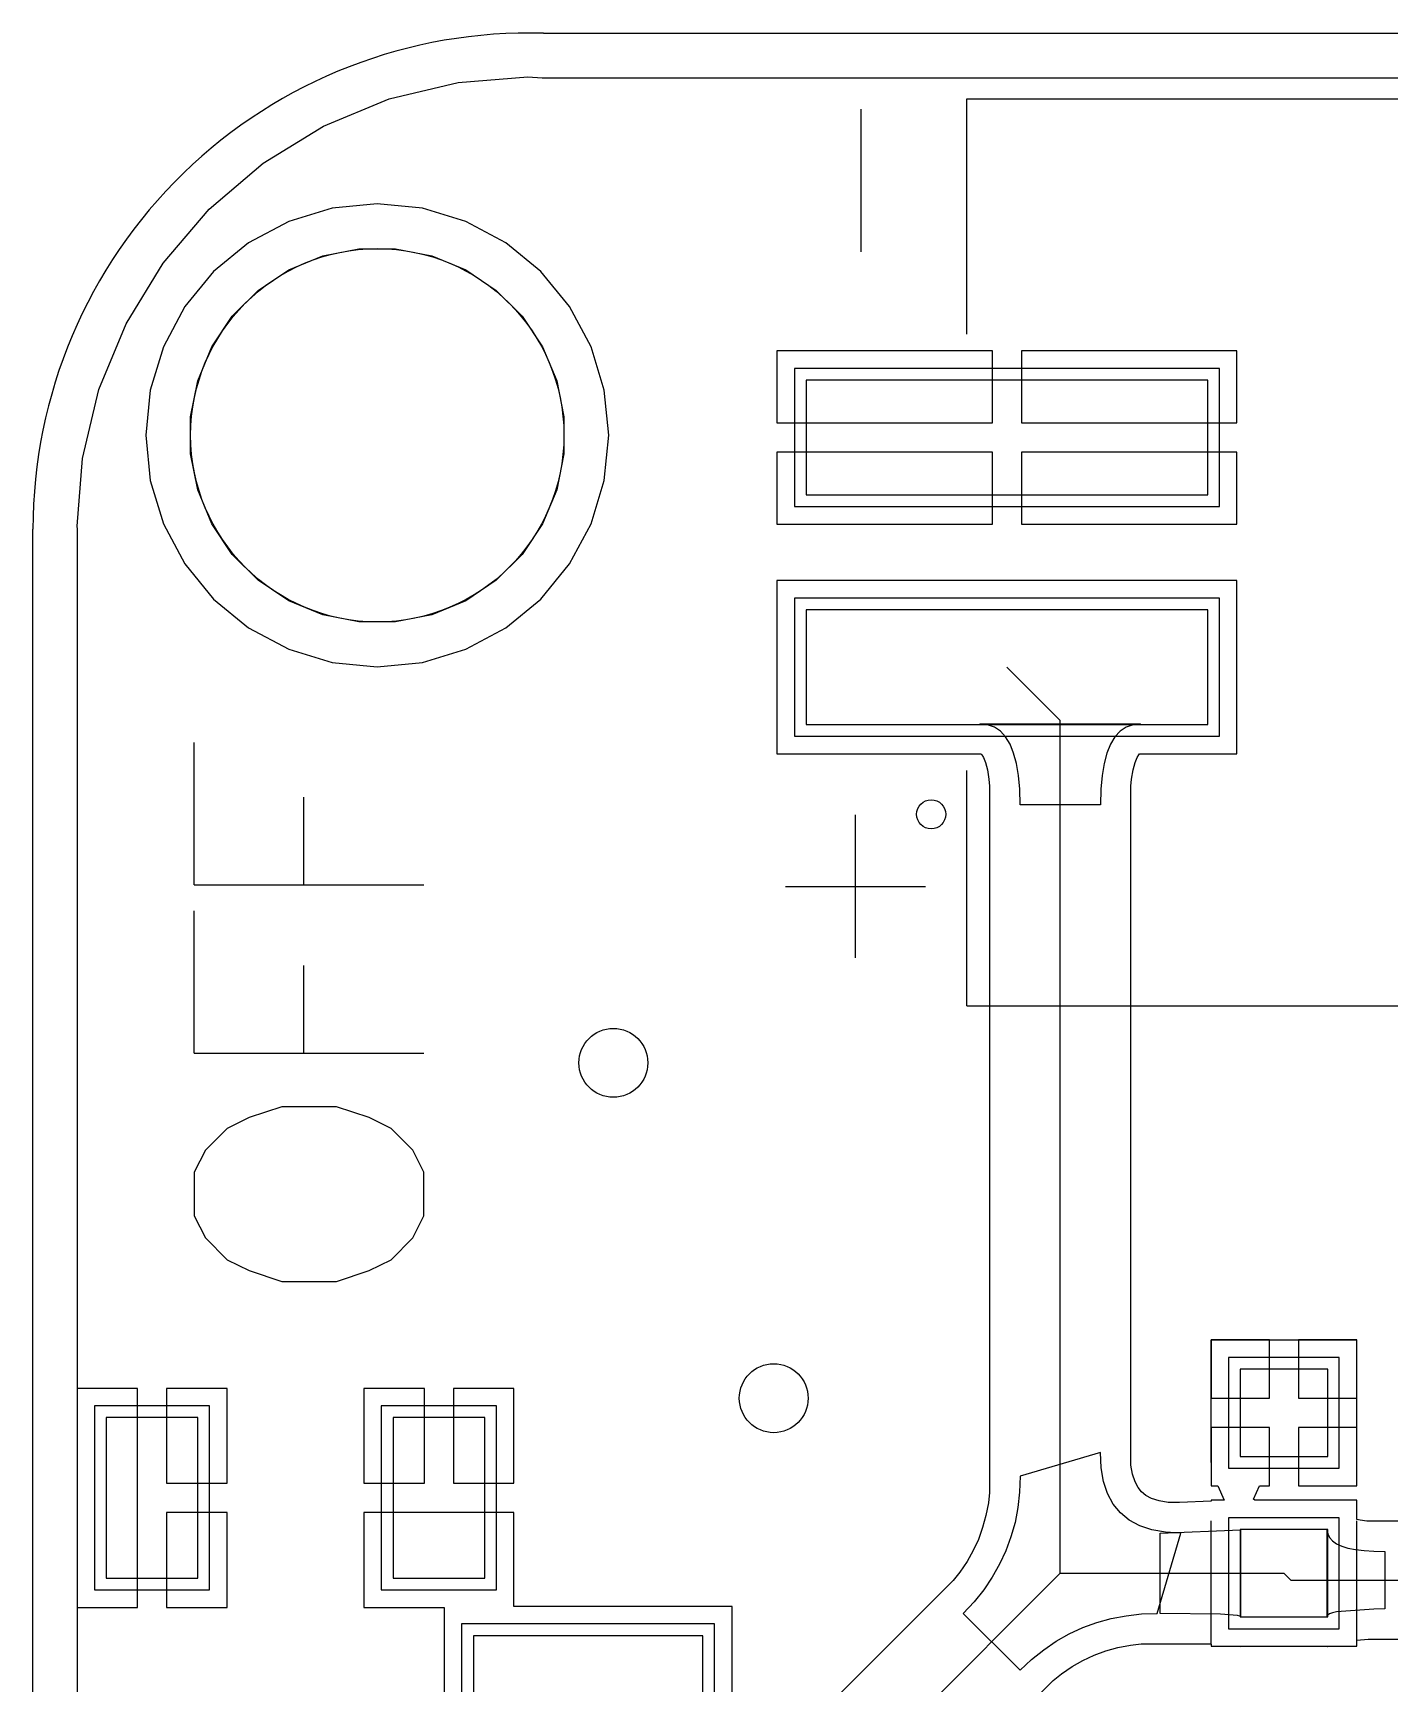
# Model space of a CAD drawing. Header units: millimetres. Extents: x 75.2 to 114.1, y 58.8 to 103.8.
# Drawn here: x 75.72 to 87.54, y 89.46 to 103.84 of the extents above; entities that cross this region are included whole.
import ezdxf

# ---------------------------------------------------------------- set-up
doc = ezdxf.new("R2010")
doc.units = ezdxf.units.MM
for name, color, linetype in [('BottomLayer', 5, 'Continuous'), ('BottomSolder', 6, 'Continuous'), ('KeepOutLayer', 6, 'Continuous'), ('MultiLayer', 9, 'Continuous'), ('TopLayer', 1, 'Continuous'), ('TopOverlay', 2, 'Continuous'), ('TopPaste', 8, 'Continuous'), ('TopSolder', 216, 'Continuous')]:
    doc.layers.add(name, color=color, linetype=linetype)

# ---------------------------------------------------------------- blocks, each defined once
blk = doc.blocks.new('S2B_PH_SM4_TB_3')
at = {"layer": 'TopLayer'}
for p, q in [((-3.973068, 3.894074), (-3.973068, 0.49403)), ((-2.472944, 3.894074), (-3.973068, 3.894074)), ((-2.472944, 0.49403), (-2.472944, 3.894074)), ((2.726944, 3.894074), (2.726944, 0.49403)), ((4.227068, 3.894074), (2.726944, 3.894074)), ((4.227068, 0.49403), (4.227068, 3.894074)), ((-3.973068, 0.49403), (-2.472944, 0.49403)), ((2.726944, 0.49403), (4.227068, 0.49403)), ((-1.372997, -1.80594), (-1.372997, -5.30606)), ((-0.372999, -1.80594), (-1.372997, -1.80594)), ((-0.372999, -5.30606), (-0.372999, -1.80594)), ((0.626999, -1.80594), (0.626999, -5.30606)), ((1.626997, -1.80594), (0.626999, -1.80594)), ((1.626997, -5.30606), (1.626997, -1.80594)), ((-1.372997, -5.30606), (-0.372999, -5.30606)), ((0.626999, -5.30606), (1.626997, -5.30606))]:
    blk.add_line(p, q, dxfattribs=at)
at = {"layer": 'TopOverlay'}
for p, q in [((2.326894, 3.693922), (-2.072894, 3.693922)), ((-3.822954, -3.906012), (-3.822951, 0.09398)), ((4.076954, -3.906012), (4.076954, 0.09398)), ((-1.77292, -3.906012), (-3.822954, -3.906012)), ((4.076954, -3.906012), (2.02692, -3.906012)), ((3.0353, -5.4864), (3.0353, -4.2672)), ((-2.489203, -4.826), (-3.7338, -4.826)), ((3.6576, -4.8768), (2.412997, -4.8768))]:
    blk.add_line(p, q, dxfattribs=at)
blk.add_circle((2.40792, -4.216146), 0.127, dxfattribs=at)
at = {"layer": 'TopPaste'}
for p, q in [((-3.973068, 3.894074), (-3.973068, 0.49403)), ((-2.472944, 3.894074), (-3.973068, 3.894074)), ((-2.472944, 0.49403), (-2.472944, 3.894074)), ((2.726944, 3.894074), (2.726944, 0.49403)), ((4.227068, 3.894074), (2.726944, 3.894074)), ((4.227068, 0.49403), (4.227068, 3.894074)), ((-3.973068, 0.49403), (-2.472944, 0.49403)), ((2.726944, 0.49403), (4.227068, 0.49403)), ((-1.372997, -1.80594), (-1.372997, -5.30606)), ((-0.372999, -1.80594), (-1.372997, -1.80594)), ((-0.372999, -5.30606), (-0.372999, -1.80594)), ((0.626999, -1.80594), (0.626999, -5.30606)), ((1.626997, -1.80594), (0.626999, -1.80594)), ((1.626997, -5.30606), (1.626997, -1.80594)), ((-1.372997, -5.30606), (-0.372999, -5.30606)), ((0.626999, -5.30606), (1.626997, -5.30606))]:
    blk.add_line(p, q, dxfattribs=at)
at = {"layer": 'TopSolder'}
for p, q in [((-4.074668, 3.995674), (-4.074668, 0.39243)), ((-2.371344, 3.995674), (-4.074668, 3.995674)), ((-2.371344, 0.39243), (-2.371344, 3.995674)), ((2.625344, 3.995674), (2.625344, 0.39243)), ((4.328668, 3.995674), (2.625344, 3.995674)), ((4.328668, 0.39243), (4.328668, 3.995674)), ((-4.074668, 0.39243), (-2.371344, 0.39243)), ((2.625344, 0.39243), (4.328668, 0.39243)), ((-1.474597, -1.70434), (-1.474597, -5.40766)), ((-0.271399, -1.70434), (-1.474597, -1.70434)), ((-0.271399, -5.40766), (-0.271399, -1.70434)), ((0.525399, -1.70434), (0.525399, -5.40766)), ((1.728597, -1.70434), (0.525399, -1.70434)), ((1.728597, -5.40766), (1.728597, -1.70434)), ((-1.474597, -5.40766), (-0.271399, -5.40766)), ((0.525399, -5.40766), (1.728597, -5.40766))]:
    blk.add_line(p, q, dxfattribs=at)
blk = doc.blocks.new('SWITCH_MSK_12C02_8')
at = {"layer": 'BottomLayer'}
for centre in [(2.307, -1.274), (5.307, -1.274)]:
    blk.add_circle(centre, 0.4, dxfattribs=at)
at = {"layer": 'BottomSolder'}
for centre in [(2.307, -1.274), (5.307, -1.274)]:
    blk.add_circle(centre, 0.502, dxfattribs=at)
at = {"layer": 'MultiLayer'}
for centre in [(2.307, -1.274), (5.307, -1.274)]:
    blk.add_circle(centre, 0.4, dxfattribs=at)
at = {"layer": 'TopLayer'}
for p, q in [((1.2, 2.3), (1.2, 0.3)), ((2, 2.3), (1.2, 2.3)), ((2, 0.3), (2, 2.3)), ((4.172, 2.3), (4.172, 0.3)), ((4.972, 2.3), (4.172, 2.3)), ((4.972, 0.3), (4.972, 2.3)), ((5.672, 2.3), (5.672, 0.3)), ((6.472, 2.3), (5.672, 2.3)), ((6.472, 0.3), (6.472, 2.3)), ((-0.7, 0.4), (-0.7, -0.4)), ((0.7, 0.4), (-0.7, 0.4)), ((0.7, -0.4), (0.7, 0.4)), ((1.2, 0.3), (2, 0.3)), ((4.172, 0.3), (4.972, 0.3)), ((5.672, 0.3), (6.472, 0.3)), ((7, 0.4), (7, -0.4)), ((8.4, 0.4), (7, 0.4)), ((8.4, -0.4), (8.4, 0.4)), ((-0.7, -0.4), (0.7, -0.4)), ((7, -0.4), (8.4, -0.4)), ((-0.7, -2.1), (-0.7, -2.9)), ((0.7, -2.1), (-0.7, -2.1)), ((0.7, -2.9), (0.7, -2.1)), ((7, -2.1), (7, -2.9)), ((8.4, -2.1), (7, -2.1)), ((8.4, -2.9), (8.4, -2.1)), ((-0.7, -2.9), (0.7, -2.9)), ((7, -2.9), (8.4, -2.9))]:
    blk.add_line(p, q, dxfattribs=at)
for centre in [(2.307, -1.274), (5.307, -1.274)]:
    blk.add_circle(centre, 0.4, dxfattribs=at)
at = {"layer": 'TopPaste'}
for p, q in [((1.2, 2.3), (1.2, 0.3)), ((2, 2.3), (1.2, 2.3)), ((2, 0.3), (2, 2.3)), ((4.172, 2.3), (4.172, 0.3)), ((4.972, 2.3), (4.172, 2.3)), ((4.972, 0.3), (4.972, 2.3)), ((5.672, 2.3), (5.672, 0.3)), ((6.472, 2.3), (5.672, 2.3)), ((6.472, 0.3), (6.472, 2.3)), ((-0.7, 0.4), (-0.7, -0.4)), ((0.7, 0.4), (-0.7, 0.4)), ((0.7, -0.4), (0.7, 0.4)), ((1.2, 0.3), (2, 0.3)), ((4.172, 0.3), (4.972, 0.3)), ((5.672, 0.3), (6.472, 0.3)), ((7, 0.4), (7, -0.4)), ((8.4, 0.4), (7, 0.4)), ((8.4, -0.4), (8.4, 0.4)), ((-0.7, -0.4), (0.7, -0.4)), ((7, -0.4), (8.4, -0.4)), ((-0.7, -2.1), (-0.7, -2.9)), ((0.7, -2.1), (-0.7, -2.1)), ((0.7, -2.9), (0.7, -2.1)), ((7, -2.1), (7, -2.9)), ((8.4, -2.1), (7, -2.1)), ((8.4, -2.9), (8.4, -2.1)), ((-0.7, -2.9), (0.7, -2.9)), ((7, -2.9), (8.4, -2.9))]:
    blk.add_line(p, q, dxfattribs=at)
at = {"layer": 'TopSolder'}
for p, q in [((1.098, 2.402), (1.098, 0.198)), ((2.102, 2.402), (1.098, 2.402)), ((2.102, 0.198), (2.102, 2.402)), ((4.07, 2.402), (4.07, 0.198)), ((5.074, 2.402), (4.07, 2.402)), ((5.074, 0.198), (5.074, 2.402)), ((5.57, 2.402), (5.57, 0.198)), ((6.574, 2.402), (5.57, 2.402)), ((6.574, 0.198), (6.574, 2.402)), ((-0.802, 0.502), (-0.802, -0.502)), ((0.802, 0.502), (-0.802, 0.502)), ((0.802, -0.502), (0.802, 0.502)), ((6.898, 0.502), (6.898, -0.502)), ((8.502, 0.502), (6.898, 0.502)), ((8.502, -0.502), (8.502, 0.502)), ((1.098, 0.198), (2.102, 0.198)), ((4.07, 0.198), (5.074, 0.198)), ((5.57, 0.198), (6.574, 0.198)), ((-0.802, -0.502), (0.802, -0.502)), ((6.898, -0.502), (8.502, -0.502)), ((-0.802, -1.998), (-0.802, -3.002)), ((0.802, -1.998), (-0.802, -1.998)), ((0.802, -3.002), (0.802, -1.998)), ((6.898, -1.998), (6.898, -3.002)), ((8.502, -1.998), (6.898, -1.998)), ((8.502, -3.002), (8.502, -1.998)), ((-0.802, -3.002), (0.802, -3.002)), ((6.898, -3.002), (8.502, -3.002))]:
    blk.add_line(p, q, dxfattribs=at)
for centre in [(2.307, -1.274), (5.307, -1.274)]:
    blk.add_circle(centre, 0.502, dxfattribs=at)
blk = doc.blocks.new('C0603_30')
at = {"layer": 'TopLayer'}
for p, q in [((-0.356, 0.559), (-0.356, -0.203)), ((0.406, 0.559), (-0.356, 0.559)), ((0.406, -0.203), (0.406, 0.559)), ((1.041, 0.559), (1.041, -0.203)), ((1.803, 0.559), (1.041, 0.559)), ((1.803, -0.203), (1.803, 0.559)), ((-0.356, -0.203), (0.406, -0.203)), ((1.041, -0.203), (1.803, -0.203))]:
    blk.add_line(p, q, dxfattribs=at)
at = {"layer": 'TopOverlay'}
for p, q in [((-0.61, -0.457), (-0.61, 0.813)), ((0.457, 0.813), (-0.61, 0.813)), ((2.032, 0.813), (0.965, 0.813)), ((2.057, -0.457), (2.057, 0.813)), ((0.457, -0.457), (-0.61, -0.457)), ((2.032, -0.457), (0.965, -0.457))]:
    blk.add_line(p, q, dxfattribs=at)
at = {"layer": 'TopPaste'}
for p, q in [((-0.356, 0.559), (-0.356, -0.203)), ((0.406, 0.559), (-0.356, 0.559)), ((0.406, -0.203), (0.406, 0.559)), ((1.041, 0.559), (1.041, -0.203)), ((1.803, 0.559), (1.041, 0.559)), ((1.803, -0.203), (1.803, 0.559)), ((-0.356, -0.203), (0.406, -0.203)), ((1.041, -0.203), (1.803, -0.203))]:
    blk.add_line(p, q, dxfattribs=at)
at = {"layer": 'TopSolder'}
for p, q in [((-0.457, 0.66), (-0.457, -0.305)), ((0.508, 0.66), (-0.457, 0.66)), ((0.508, -0.305), (0.508, 0.66)), ((0.94, 0.66), (0.94, -0.305)), ((1.905, 0.66), (0.94, 0.66)), ((1.905, -0.305), (1.905, 0.66)), ((-0.457, -0.305), (0.508, -0.305)), ((0.94, -0.305), (1.905, -0.305))]:
    blk.add_line(p, q, dxfattribs=at)

msp = doc.modelspace()

# ---------------------------------------------------------------- linework, layer by layer
at = {"layer": 'BottomLayer'}
for p, q in [((78.818, 103.263), (79.419, 103.407)), ((79.419, 103.407), (80.026, 103.455)), ((80.026, 103.455), (80.151, 103.446)), ((80.151, 103.446), (80.276, 103.447)), ((80.151, 103.446), (80.151, 103.446)), ((80.276, 103.447), (80.288, 103.447)), ((80.288, 103.447), (109.245, 103.447)), ((78.247, 103.026), (78.818, 103.263)), ((77.72, 102.703), (78.247, 103.026)), ((77.251, 102.302), (77.72, 102.703)), ((76.849, 101.832), (77.251, 102.302)), ((78.321, 102.311), (77.943, 102.196)), ((78.715, 102.35), (78.321, 102.311)), ((79.108, 102.311), (78.715, 102.35)), ((79.486, 102.196), (79.108, 102.311)), ((77.943, 102.196), (77.594, 102.01)), ((79.835, 102.01), (79.486, 102.196)), ((77.594, 102.01), (77.289, 101.759)), ((80.14, 101.759), (79.835, 102.01)), ((76.526, 101.305), (76.849, 101.832)), ((77.289, 101.759), (77.038, 101.454)), ((80.391, 101.454), (80.14, 101.759)), ((77.038, 101.454), (76.852, 101.105)), ((80.577, 101.105), (80.391, 101.454)), ((76.29, 100.734), (76.526, 101.305)), ((76.852, 101.105), (76.737, 100.727)), ((80.692, 100.727), (80.577, 101.105)), ((76.146, 100.133), (76.29, 100.734)), ((76.737, 100.727), (76.698, 100.334)), ((80.731, 100.334), (80.692, 100.727)), ((76.698, 100.334), (76.737, 99.94)), ((80.692, 99.94), (80.731, 100.334)), ((76.099, 99.542), (76.146, 100.133)), ((76.737, 99.94), (76.852, 99.562)), ((80.577, 99.562), (80.692, 99.94)), ((76.104, 99.517), (76.099, 99.542)), ((76.104, 85.979), (76.104, 99.517)), ((76.852, 99.562), (77.038, 99.213)), ((80.391, 99.213), (80.577, 99.562)), ((77.038, 99.213), (77.289, 98.908)), ((80.14, 98.908), (80.391, 99.213)), ((77.289, 98.908), (77.594, 98.657)), ((79.835, 98.657), (80.14, 98.908)), ((77.594, 98.657), (77.943, 98.471)), ((79.486, 98.471), (79.835, 98.657)), ((77.943, 98.471), (78.321, 98.356)), ((78.321, 98.356), (78.715, 98.317)), ((78.715, 98.317), (79.108, 98.356)), ((79.108, 98.356), (79.486, 98.471))]:
    msp.add_line(p, q, dxfattribs=at)
for centre in [(80.772, 94.869), (82.169, 91.948)]:
    msp.add_circle(centre, 0.3, dxfattribs=at)
at = {"layer": 'KeepOutLayer'}
for p, q in [((80.162, 103.835), (109.245, 103.835)), ((75.715, 85.979), (75.715, 99.517))]:
    msp.add_line(p, q, dxfattribs=at)
msp.add_circle((78.715, 100.334), 1.626, dxfattribs=at)
msp.add_arc((80.035, 99.517), 4.32, 88.3153, 180, dxfattribs=at)
at = {"layer": 'MultiLayer'}
for p, q in [((78.24, 101.897), (78.554, 101.959)), ((78.554, 101.959), (78.715, 101.959)), ((78.715, 101.959), (78.875, 101.959)), ((78.875, 101.959), (79.189, 101.897)), ((77.945, 101.774), (78.24, 101.897)), ((79.189, 101.897), (79.485, 101.774)), ((77.678, 101.596), (77.945, 101.774)), ((79.485, 101.774), (79.751, 101.596)), ((77.452, 101.37), (77.678, 101.596)), ((79.751, 101.596), (79.977, 101.37)), ((77.274, 101.104), (77.452, 101.37)), ((79.977, 101.37), (80.155, 101.104)), ((77.151, 100.808), (77.274, 101.104)), ((80.155, 101.104), (80.278, 100.808)), ((77.089, 100.494), (77.151, 100.808)), ((80.278, 100.808), (80.34, 100.494)), ((77.089, 100.334), (77.089, 100.494)), ((80.34, 100.494), (80.34, 100.334)), ((77.089, 100.173), (77.089, 100.334)), ((80.34, 100.334), (80.34, 100.173)), ((77.151, 99.859), (77.089, 100.173)), ((80.34, 100.173), (80.278, 99.859)), ((77.274, 99.564), (77.151, 99.859)), ((80.278, 99.859), (80.155, 99.564)), ((77.452, 99.297), (77.274, 99.564)), ((80.155, 99.564), (79.977, 99.297)), ((77.678, 99.071), (77.452, 99.297)), ((79.977, 99.297), (79.751, 99.071)), ((77.945, 98.893), (77.678, 99.071)), ((79.751, 99.071), (79.485, 98.893)), ((78.24, 98.77), (77.945, 98.893)), ((79.485, 98.893), (79.189, 98.77)), ((78.554, 98.708), (78.24, 98.77)), ((78.715, 98.708), (78.554, 98.708)), ((78.715, 98.708), (78.715, 98.708)), ((78.875, 98.708), (78.715, 98.708)), ((79.189, 98.77), (78.875, 98.708))]:
    msp.add_line(p, q, dxfattribs=at)
for centre in [(80.772, 94.869), (82.169, 91.948)]:
    msp.add_circle(centre, 0.3, dxfattribs=at)
at = {"layer": 'TopLayer'}
for p, q in [((78.818, 103.263), (79.419, 103.407)), ((79.419, 103.407), (80.026, 103.455)), ((80.026, 103.455), (80.151, 103.446)), ((80.151, 103.446), (80.276, 103.447)), ((80.151, 103.446), (80.151, 103.446)), ((80.276, 103.447), (80.288, 103.447)), ((80.288, 103.447), (87.997, 103.447)), ((78.247, 103.026), (78.818, 103.263)), ((77.72, 102.703), (78.247, 103.026)), ((77.251, 102.302), (77.72, 102.703)), ((76.849, 101.832), (77.251, 102.302)), ((78.321, 102.311), (77.943, 102.196)), ((78.715, 102.35), (78.321, 102.311)), ((79.108, 102.311), (78.715, 102.35)), ((79.486, 102.196), (79.108, 102.311)), ((77.943, 102.196), (77.594, 102.01)), ((79.835, 102.01), (79.486, 102.196)), ((77.594, 102.01), (77.289, 101.759)), ((80.14, 101.759), (79.835, 102.01)), ((76.526, 101.305), (76.849, 101.832)), ((77.289, 101.759), (77.038, 101.454)), ((80.391, 101.454), (80.14, 101.759)), ((77.038, 101.454), (76.852, 101.105)), ((80.577, 101.105), (80.391, 101.454)), ((76.29, 100.734), (76.526, 101.305)), ((76.852, 101.105), (76.737, 100.727)), ((80.692, 100.727), (80.577, 101.105)), ((84.074, 101.068), (82.197, 101.068)), ((82.197, 101.068), (82.197, 100.441)), ((84.074, 100.441), (84.074, 101.068)), ((86.205, 101.068), (84.328, 101.068)), ((84.328, 101.068), (84.328, 100.441)), ((86.205, 100.441), (86.205, 101.068)), ((76.146, 100.133), (76.29, 100.734)), ((76.737, 100.727), (76.698, 100.334)), ((80.731, 100.334), (80.692, 100.727)), ((82.197, 100.441), (84.074, 100.441)), ((84.328, 100.441), (86.205, 100.441)), ((76.698, 100.334), (76.737, 99.94)), ((80.692, 99.94), (80.731, 100.334)), ((76.099, 99.542), (76.146, 100.133)), ((84.074, 100.187), (82.197, 100.187)), ((82.197, 100.187), (82.197, 99.56)), ((84.074, 99.56), (84.074, 100.187)), ((86.205, 100.187), (84.328, 100.187)), ((84.328, 100.187), (84.328, 99.56)), ((86.205, 99.56), (86.205, 100.187)), ((76.737, 99.94), (76.852, 99.562)), ((80.577, 99.562), (80.692, 99.94)), ((76.104, 99.517), (76.099, 99.542)), ((76.104, 92.034), (76.104, 99.517)), ((76.852, 99.562), (77.038, 99.213)), ((80.391, 99.213), (80.577, 99.562)), ((82.197, 99.56), (84.074, 99.56)), ((84.328, 99.56), (86.205, 99.56)), ((77.038, 99.213), (77.289, 98.908)), ((80.14, 98.908), (80.391, 99.213)), ((86.205, 99.068), (82.197, 99.068)), ((82.197, 99.068), (82.197, 97.56)), ((86.205, 97.56), (86.205, 99.068)), ((77.289, 98.908), (77.594, 98.657)), ((79.835, 98.657), (80.14, 98.908)), ((77.594, 98.657), (77.943, 98.471)), ((79.486, 98.471), (79.835, 98.657)), ((77.943, 98.471), (78.321, 98.356)), ((78.321, 98.356), (78.715, 98.317)), ((78.715, 98.317), (79.108, 98.356)), ((79.108, 98.356), (79.486, 98.471)), ((84.201, 98.314), (84.665, 97.85)), ((84.032, 97.813), (83.965, 97.82)), ((83.965, 97.82), (85.365, 97.82)), ((84.091, 97.792), (84.032, 97.813)), ((84.144, 97.757), (84.091, 97.792)), ((84.665, 90.424), (84.665, 97.85)), ((85.239, 97.792), (85.187, 97.757)), ((85.299, 97.813), (85.239, 97.792)), ((85.365, 97.82), (85.299, 97.813)), ((84.189, 97.708), (84.144, 97.757)), ((84.228, 97.644), (84.189, 97.708)), ((84.259, 97.567), (84.228, 97.644)), ((85.103, 97.644), (85.071, 97.567)), ((85.141, 97.708), (85.103, 97.644)), ((85.187, 97.757), (85.141, 97.708)), ((82.197, 97.56), (83.962, 97.56)), ((83.962, 97.56), (83.974, 97.559)), ((83.974, 97.559), (83.974, 97.559)), ((83.974, 97.559), (83.974, 97.559)), ((83.974, 97.559), (83.981, 97.551)), ((83.981, 97.551), (83.996, 97.527)), ((83.996, 97.527), (84.013, 97.484)), ((84.013, 97.484), (84.03, 97.421)), ((84.284, 97.476), (84.259, 97.567)), ((85.071, 97.567), (85.047, 97.476)), ((85.3, 97.421), (85.317, 97.484)), ((85.317, 97.484), (85.335, 97.527)), ((85.335, 97.527), (85.349, 97.551)), ((85.349, 97.551), (85.356, 97.559)), ((85.356, 97.559), (85.368, 97.56)), ((85.356, 97.559), (85.356, 97.559)), ((85.356, 97.559), (85.356, 97.559)), ((85.368, 97.56), (86.205, 97.56)), ((84.03, 97.421), (84.044, 97.338)), ((84.044, 97.338), (84.049, 97.277)), ((84.301, 97.37), (84.284, 97.476)), ((84.312, 97.251), (84.301, 97.37)), ((85.029, 97.37), (85.019, 97.251)), ((85.047, 97.476), (85.029, 97.37)), ((85.281, 97.277), (85.286, 97.338)), ((85.286, 97.338), (85.3, 97.421)), ((84.049, 97.277), (84.049, 91.128)), ((84.315, 97.117), (84.312, 97.251)), ((85.019, 97.251), (85.015, 97.117)), ((85.281, 91.364), (85.281, 97.277)), ((85.015, 97.117), (84.315, 97.117)), ((86.487, 92.456), (85.979, 92.456)), ((85.979, 92.456), (85.979, 91.948)), ((86.487, 91.948), (86.487, 92.456)), ((87.249, 92.456), (86.741, 92.456)), ((86.741, 92.456), (86.741, 91.948)), ((87.249, 91.948), (87.249, 92.456)), ((76.625, 92.034), (76.104, 92.034)), ((76.625, 91.08), (76.625, 92.034)), ((77.406, 92.034), (76.879, 92.034)), ((76.879, 92.034), (76.879, 91.207)), ((77.406, 91.207), (77.406, 92.034)), ((79.125, 92.034), (78.598, 92.034)), ((78.598, 92.034), (78.598, 91.207)), ((79.125, 91.207), (79.125, 92.034)), ((79.906, 92.034), (79.379, 92.034)), ((79.379, 92.034), (79.379, 91.207)), ((79.906, 91.207), (79.906, 92.034)), ((85.979, 91.948), (86.487, 91.948)), ((86.741, 91.948), (87.249, 91.948)), ((86.487, 91.694), (85.979, 91.694)), ((85.979, 91.694), (85.979, 91.186)), ((86.487, 91.186), (86.487, 91.694)), ((87.249, 91.694), (86.741, 91.694)), ((86.741, 91.694), (86.741, 91.186)), ((87.249, 91.186), (87.249, 91.694)), ((85.015, 91.474), (84.315, 91.269)), ((85.022, 91.341), (85.015, 91.474)), ((85.043, 91.222), (85.022, 91.341)), ((85.295, 91.286), (85.281, 91.364)), ((76.879, 91.207), (77.406, 91.207)), ((78.598, 91.207), (79.125, 91.207)), ((79.379, 91.207), (79.906, 91.207)), ((84.315, 91.269), (84.31, 91.131)), ((85.078, 91.117), (85.043, 91.222)), ((85.317, 91.22), (85.295, 91.286)), ((85.343, 91.171), (85.317, 91.22)), ((85.374, 91.133), (85.343, 91.171)), ((85.979, 91.186), (86.039, 91.186)), ((86.039, 91.186), (86.092, 91.059)), ((86.349, 91.07), (86.401, 91.186)), ((86.401, 91.186), (86.487, 91.186)), ((86.741, 91.186), (87.249, 91.186)), ((76.625, 90.126), (76.625, 91.08)), ((84.039, 91.036), (84.018, 90.926)), ((84.049, 91.128), (84.039, 91.036)), ((84.31, 91.131), (84.295, 90.997)), ((85.127, 91.026), (85.078, 91.117)), ((85.19, 90.949), (85.127, 91.026)), ((85.412, 91.102), (85.374, 91.133)), ((85.461, 91.076), (85.412, 91.102)), ((85.527, 91.054), (85.461, 91.076)), ((85.606, 91.04), (85.527, 91.054)), ((85.703, 91.04), (85.606, 91.04)), ((85.979, 91.051), (85.703, 91.04)), ((86.092, 91.059), (85.979, 91.059)), ((85.979, 91.059), (85.979, 91.051)), ((86.359, 91.059), (86.349, 91.07)), ((86.982, 91.059), (86.359, 91.059)), ((86.992, 91.061), (86.982, 91.059)), ((87.002, 91.059), (86.992, 91.061)), ((87.249, 91.059), (87.002, 91.059)), ((87.249, 90.892), (87.249, 91.059)), ((77.406, 90.953), (76.879, 90.953)), ((76.879, 90.953), (76.879, 90.126)), ((77.406, 90.126), (77.406, 90.953)), ((79.252, 90.953), (78.598, 90.953)), ((78.598, 90.953), (78.598, 90.126)), ((79.906, 90.953), (79.252, 90.953)), ((79.906, 90.134), (79.906, 90.953)), ((84.018, 90.926), (83.989, 90.821)), ((84.271, 90.867), (84.236, 90.742)), ((84.295, 90.997), (84.271, 90.867)), ((85.267, 90.886), (85.19, 90.949)), ((85.358, 90.837), (85.267, 90.886)), ((87.279, 90.886), (87.249, 90.892)), ((87.337, 90.878), (87.279, 90.886)), ((87.36, 90.877), (87.337, 90.878)), ((88.57, 90.877), (87.36, 90.877)), ((83.989, 90.821), (83.952, 90.719)), ((84.236, 90.742), (84.191, 90.62)), ((85.463, 90.802), (85.358, 90.837)), ((85.582, 90.781), (85.463, 90.802)), ((85.51, 90.074), (85.715, 90.774)), ((85.536, 90.774), (86.236, 90.802)), ((85.536, 90.074), (85.536, 90.774)), ((85.715, 90.774), (85.582, 90.781)), ((86.236, 90.802), (86.236, 90.046)), ((86.992, 90.046), (86.992, 90.802)), ((86.992, 90.802), (86.997, 90.766)), ((86.997, 90.766), (87.012, 90.734)), ((87.012, 90.734), (87.037, 90.706)), ((83.907, 90.621), (83.853, 90.526)), ((83.952, 90.719), (83.907, 90.621)), ((84.191, 90.62), (84.137, 90.503)), ((87.037, 90.706), (87.072, 90.681)), ((87.072, 90.681), (87.117, 90.66)), ((87.117, 90.66), (87.172, 90.643)), ((87.172, 90.643), (87.237, 90.63)), ((87.237, 90.63), (87.312, 90.621)), ((87.312, 90.621), (87.397, 90.615)), ((87.397, 90.615), (87.492, 90.613)), ((87.492, 90.613), (87.492, 90.113)), ((83.853, 90.526), (83.79, 90.434)), ((84.137, 90.503), (84.073, 90.389)), ((80.749, 86.508), (84.665, 90.424)), ((83.732, 90.362), (80.805, 87.434)), ((83.79, 90.434), (83.732, 90.362)), ((84.073, 90.389), (83.998, 90.28)), ((84.665, 90.424), (86.614, 90.424)), ((86.614, 90.424), (86.675, 90.363)), ((86.675, 90.363), (89.662, 90.363)), ((83.914, 90.175), (83.82, 90.074)), ((83.998, 90.28), (83.914, 90.175)), ((76.104, 85.979), (76.104, 90.126)), ((76.104, 90.126), (76.625, 90.126)), ((76.879, 90.126), (77.406, 90.126)), ((78.598, 90.126), (79.298, 90.126)), ((79.298, 90.126), (79.298, 88.826)), ((81.806, 90.134), (79.906, 90.134)), ((81.806, 88.826), (81.806, 90.134)), ((83.82, 90.074), (84.315, 89.579)), ((84.983, 89.995), (85.109, 90.029)), ((85.109, 90.029), (85.238, 90.054)), ((85.238, 90.054), (85.372, 90.069)), ((85.372, 90.069), (85.51, 90.074)), ((86.061, 90.067), (85.536, 90.074)), ((86.173, 90.06), (86.061, 90.067)), ((86.208, 90.056), (86.173, 90.06)), ((86.229, 90.051), (86.208, 90.056)), ((86.236, 90.046), (86.229, 90.051)), ((86.997, 90.059), (86.992, 90.046)), ((87.012, 90.07), (86.997, 90.059)), ((87.037, 90.08), (87.012, 90.07)), ((87.072, 90.089), (87.037, 90.08)), ((87.397, 90.112), (87.072, 90.089)), ((87.492, 90.113), (87.397, 90.112)), ((84.631, 89.831), (84.744, 89.896)), ((84.744, 89.896), (84.861, 89.95)), ((84.861, 89.95), (84.983, 89.995)), ((84.416, 89.673), (84.521, 89.757)), ((84.521, 89.757), (84.631, 89.831)), ((84.961, 89.711), (85.062, 89.748)), ((85.062, 89.748), (85.167, 89.777)), ((85.167, 89.777), (85.277, 89.798)), ((85.277, 89.798), (85.369, 89.808)), ((85.369, 89.808), (85.979, 89.808)), ((85.979, 89.808), (85.979, 89.789)), ((85.979, 89.789), (86.226, 89.789)), ((86.226, 89.789), (86.236, 89.787)), ((86.236, 89.787), (86.246, 89.789)), ((86.246, 89.789), (86.982, 89.789)), ((86.982, 89.789), (86.992, 89.787)), ((86.992, 89.787), (86.994, 89.788)), ((86.994, 89.788), (86.997, 89.787)), ((86.997, 89.787), (87.005, 89.789)), ((87.005, 89.789), (87.249, 89.789)), ((87.249, 89.842), (87.348, 89.849)), ((87.249, 89.789), (87.249, 89.842)), ((87.348, 89.849), (88.62, 89.849)), ((84.315, 89.579), (84.416, 89.673)), ((84.675, 89.549), (84.768, 89.611)), ((84.768, 89.611), (84.863, 89.665)), ((84.863, 89.665), (84.961, 89.711)), ((82.048, 86.936), (84.603, 89.491)), ((84.603, 89.491), (84.675, 89.549))]:
    msp.add_line(p, q, dxfattribs=at)
for centre in [(80.772, 94.869), (82.169, 91.948)]:
    msp.add_circle(centre, 0.3, dxfattribs=at)
at = {"layer": 'TopOverlay'}
for p, q in [((77.121, 96.42), (77.121, 97.658)), ((78.074, 96.42), (78.074, 97.182)), ((77.121, 96.42), (79.121, 96.42)), ((77.121, 94.954), (77.121, 96.192)), ((78.074, 94.954), (78.074, 95.716)), ((77.121, 94.954), (79.121, 94.954)), ((77.883, 94.487), (77.598, 94.392)), ((78.359, 94.487), (77.883, 94.487)), ((78.645, 94.392), (78.359, 94.487)), ((77.598, 94.392), (77.407, 94.297)), ((78.835, 94.297), (78.645, 94.392)), ((77.407, 94.297), (77.217, 94.107)), ((79.026, 94.107), (78.835, 94.297)), ((77.217, 94.107), (77.121, 93.916)), ((79.121, 93.916), (79.026, 94.107)), ((77.121, 93.916), (77.121, 93.535)), ((79.121, 93.535), (79.121, 93.916)), ((77.121, 93.535), (77.217, 93.345)), ((79.026, 93.345), (79.121, 93.535)), ((77.217, 93.345), (77.407, 93.154)), ((78.835, 93.154), (79.026, 93.345)), ((77.407, 93.154), (77.598, 93.059)), ((77.598, 93.059), (77.883, 92.964)), ((78.359, 92.964), (78.645, 93.059)), ((78.645, 93.059), (78.835, 93.154)), ((77.883, 92.964), (78.359, 92.964))]:
    msp.add_line(p, q, dxfattribs=at)

# ---------------------------------------------------------------- block references
at = {"rotation": 270}
for name, p in [('S2B_PH_SM4_TB_3', (87.757, 99.441)), ('C0603_30', (86.436, 91.846)), ('SWITCH_MSK_12C02_8', (79.252, 91.08))]:
    msp.add_blockref(name, p, dxfattribs=at)

doc.saveas('drawing.dxf')
